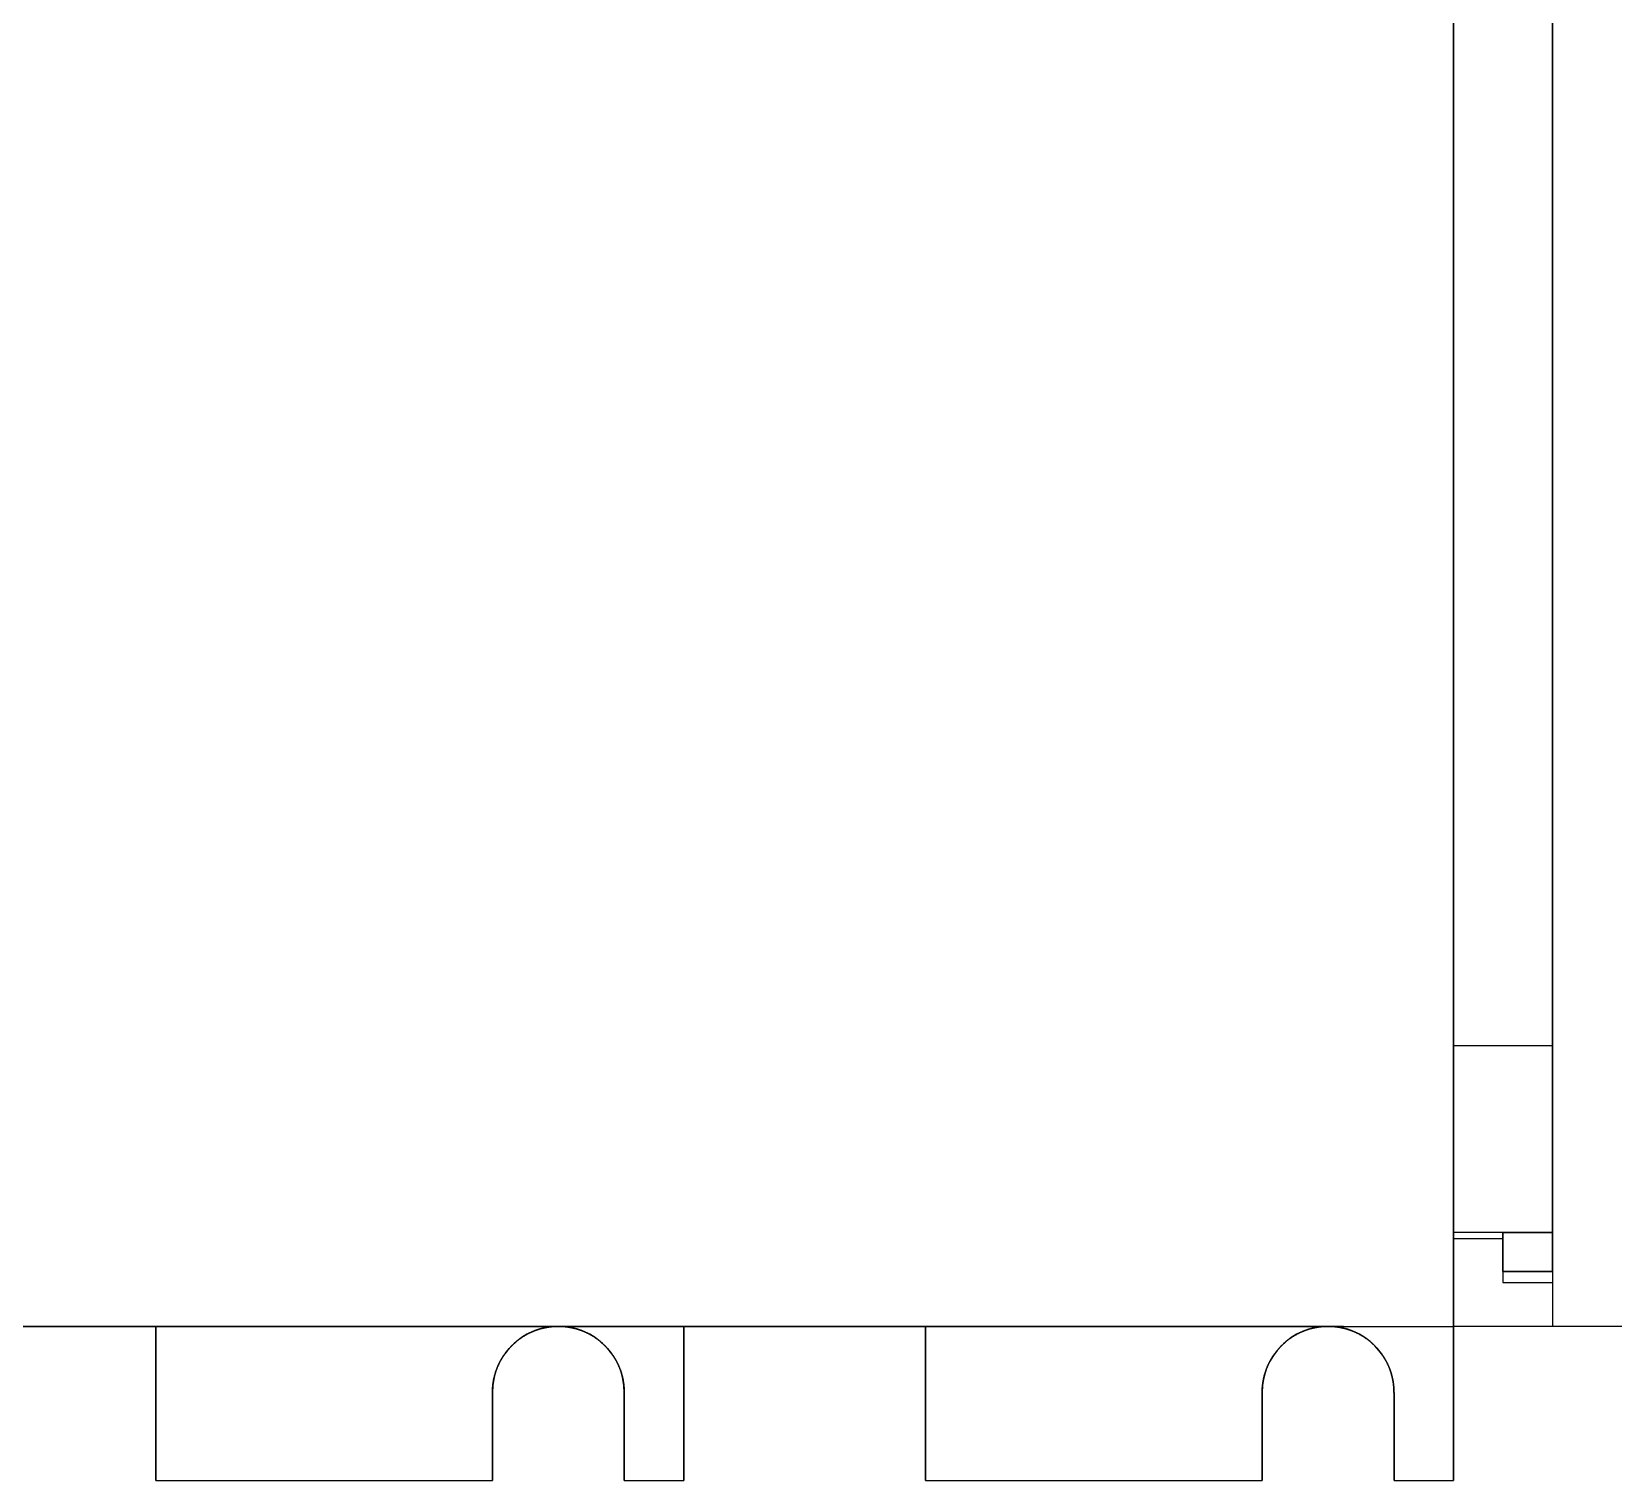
# Paper-space layout 'Sample Network Drawing - A1 Sheet' of a CAD drawing. Extents: x 49 to 806, y 22 to 564.
# Drawn here: x 715.3 to 722.49, y 218.72 to 225.31 of the extents above; entities that cross this region are included whole.
import ezdxf

# ---------------------------------------------------------------- set-up
doc = ezdxf.new("R2010")
doc.units = 0
doc.layers.add('N-EQPM', color=4, linetype='Continuous', lineweight=25)

psp = doc.layouts.new('Sample Network Drawing - A1 Sheet')

# ---------------------------------------------------------------- linework, layer by layer
at = {"layer": 'N-EQPM'}
for p, q in [((721.765, 219.422), (721.765, 231.222)), ((721.765, 219.422), (721.765, 231.222)), ((722.215, 231.222), (722.215, 219.422)), ((721.765, 229.297), (721.765, 220.697)), ((721.765, 229.297), (721.765, 220.697)), ((722.215, 220.697), (722.215, 229.297)), ((722.215, 220.697), (722.215, 229.297)), ((722.215, 226.897), (722.215, 223.397)), ((722.215, 223.397), (722.215, 223.397)), ((722.215, 223.397), (722.215, 219.672)), ((722.215, 220.697), (721.765, 220.697)), ((722.215, 220.697), (721.765, 220.697)), ((721.765, 220.697), (721.765, 219.849)), ((721.765, 220.697), (721.765, 220.697)), ((722.215, 220.697), (721.765, 220.697)), ((722.215, 220.697), (721.765, 220.697)), ((721.765, 220.697), (721.765, 220.697)), ((721.765, 220.697), (721.765, 219.849)), ((722.215, 220.697), (722.215, 220.697)), ((722.215, 219.849), (722.215, 220.697)), ((722.215, 219.849), (722.215, 220.697)), ((722.215, 220.697), (722.215, 220.697)), ((721.99, 219.849), (721.765, 219.849)), ((721.99, 219.849), (721.765, 219.849)), ((721.765, 219.849), (721.765, 219.849)), ((721.99, 219.849), (721.765, 219.849)), ((721.765, 219.849), (721.765, 219.849)), ((721.765, 219.849), (721.765, 218.722)), ((721.765, 219.822), (721.99, 219.822)), ((721.765, 219.822), (721.765, 219.822)), ((721.765, 219.822), (721.99, 219.822)), ((721.765, 219.422), (721.765, 219.822)), ((721.765, 219.822), (721.765, 219.822)), ((721.765, 219.422), (721.765, 219.822)), ((721.99, 219.849), (721.99, 219.847)), ((722.215, 219.849), (721.99, 219.849)), ((722.215, 219.849), (721.99, 219.849)), ((721.99, 219.849), (721.99, 219.849)), ((721.99, 219.672), (721.99, 219.849)), ((721.99, 219.849), (721.99, 219.847)), ((721.99, 219.849), (721.99, 219.849)), ((721.99, 219.847), (721.99, 219.672)), ((722.215, 219.847), (721.99, 219.847)), ((722.215, 219.847), (721.99, 219.847)), ((721.99, 219.847), (721.99, 219.672)), ((721.99, 219.822), (721.99, 219.622)), ((721.99, 219.822), (721.99, 219.822)), ((721.99, 219.822), (721.99, 219.622)), ((721.99, 219.822), (721.99, 219.822)), ((722.215, 219.847), (722.215, 219.849)), ((722.215, 219.847), (722.215, 219.849)), ((722.215, 219.672), (722.215, 219.847)), ((722.215, 219.672), (722.215, 219.847)), ((721.99, 219.672), (722.215, 219.672)), ((721.99, 219.672), (722.215, 219.672)), ((721.99, 219.672), (721.99, 219.672)), ((722.215, 219.672), (721.99, 219.672)), ((721.99, 219.672), (721.99, 219.672)), ((722.215, 219.672), (722.215, 219.672)), ((722.215, 219.672), (722.215, 219.672)), ((721.99, 219.622), (722.215, 219.622)), ((721.99, 219.622), (721.99, 219.622)), ((721.99, 219.622), (722.215, 219.622)), ((721.99, 219.622), (721.99, 219.622)), ((722.215, 219.622), (722.215, 219.622)), ((715.865, 219.422), (714.765, 219.422)), ((715.215, 219.422), (721.765, 219.422)), ((715.215, 219.422), (721.765, 219.422)), ((721.265, 219.422), (715.365, 219.422)), ((715.365, 219.422), (721.265, 219.422)), ((715.365, 219.422), (715.365, 219.422)), ((715.865, 219.422), (717.695, 219.422)), ((715.865, 218.722), (715.865, 219.422)), ((715.865, 219.422), (717.695, 219.422)), ((715.865, 219.422), (715.865, 219.422)), ((715.865, 218.722), (715.865, 219.422)), ((715.865, 219.422), (715.865, 219.422)), ((715.865, 219.422), (715.865, 218.722)), ((717.695, 219.422), (718.265, 219.422)), ((717.695, 219.422), (718.265, 219.422)), ((718.265, 219.422), (718.265, 218.722)), ((718.265, 219.422), (718.265, 219.422)), ((718.265, 218.722), (718.265, 219.422)), ((718.265, 219.422), (718.265, 219.422)), ((719.365, 219.422), (718.265, 219.422)), ((718.265, 218.722), (718.265, 219.422)), ((719.365, 219.422), (721.195, 219.422)), ((719.365, 219.422), (719.365, 218.722)), ((719.365, 218.722), (719.365, 219.422)), ((719.365, 219.422), (719.365, 219.422)), ((719.365, 219.422), (719.365, 218.722)), ((719.365, 219.422), (719.365, 219.422)), ((719.365, 219.422), (721.195, 219.422)), ((721.195, 219.422), (721.765, 219.422)), ((721.195, 219.422), (721.765, 219.422)), ((721.265, 219.422), (721.265, 219.422)), ((722.215, 219.422), (721.765, 219.422)), ((721.765, 219.422), (721.765, 219.422)), ((722.865, 219.422), (721.765, 219.422)), ((721.765, 219.422), (721.765, 219.422)), ((721.765, 219.422), (721.765, 219.422)), ((721.765, 218.722), (721.765, 219.422)), ((721.765, 219.422), (721.765, 219.422)), ((721.765, 218.722), (721.765, 219.422)), ((725.265, 219.422), (722.215, 219.422)), ((722.215, 219.422), (722.215, 219.422)), ((725.265, 219.422), (722.215, 219.422)), ((717.395, 218.722), (717.395, 219.122)), ((717.395, 219.122), (717.395, 218.722)), ((717.395, 218.722), (717.395, 219.122)), ((717.395, 219.122), (717.395, 219.122)), ((717.995, 219.122), (717.995, 218.722)), ((717.995, 219.122), (717.995, 218.722)), ((717.995, 218.722), (717.995, 219.122)), ((717.995, 219.122), (717.995, 219.122)), ((720.895, 218.722), (720.895, 219.122)), ((720.895, 219.122), (720.895, 218.722)), ((720.895, 218.722), (720.895, 219.122)), ((720.895, 219.122), (720.895, 219.122)), ((721.495, 219.122), (721.495, 218.722)), ((721.495, 219.122), (721.495, 218.722)), ((721.495, 218.722), (721.495, 219.122)), ((721.495, 219.122), (721.495, 219.122)), ((715.865, 218.722), (717.395, 218.722)), ((715.865, 218.722), (715.865, 218.722)), ((715.865, 218.722), (717.395, 218.722)), ((715.865, 218.722), (717.395, 218.722)), ((715.865, 218.722), (715.865, 218.722)), ((717.395, 218.722), (717.395, 218.722)), ((717.395, 218.722), (717.395, 218.722)), ((717.995, 218.722), (717.995, 218.722)), ((717.995, 218.722), (718.265, 218.722)), ((717.995, 218.722), (718.265, 218.722)), ((717.995, 218.722), (718.265, 218.722)), ((717.995, 218.722), (717.995, 218.722)), ((718.265, 218.722), (718.265, 218.722)), ((718.265, 218.722), (718.265, 218.722)), ((719.365, 218.722), (720.895, 218.722)), ((719.365, 218.722), (719.365, 218.722)), ((719.365, 218.722), (720.895, 218.722)), ((719.365, 218.722), (720.895, 218.722)), ((719.365, 218.722), (719.365, 218.722)), ((720.895, 218.722), (720.895, 218.722)), ((720.895, 218.722), (720.895, 218.722)), ((721.495, 218.722), (721.765, 218.722)), ((721.495, 218.722), (721.495, 218.722)), ((721.495, 218.722), (721.765, 218.722)), ((721.495, 218.722), (721.765, 218.722)), ((721.495, 218.722), (721.495, 218.722)), ((721.765, 218.722), (721.765, 218.722)), ((721.765, 218.722), (721.765, 218.722))]:
    psp.add_line(p, q, dxfattribs=at)
at = {"layer": 'N-EQPM', "flags": 128}
for points in [[(717.3953, 219.122), (717.3953, 219.1245), (717.3953, 219.1269), (717.3954, 219.1293), (717.3955, 219.1317), (717.3956, 219.1341), (717.3957, 219.1365), (717.3958, 219.1389), (717.3959, 219.1414), (717.3961, 219.1438), (717.3963, 219.1462), (717.3965, 219.1486), (717.3967, 219.151), (717.397, 219.1534), (717.3972, 219.1558), (717.3975, 219.1582), (717.3978, 219.1606), (717.3981, 219.163), (717.3985, 219.1654), (717.3988, 219.1678), (717.3992, 219.1702), (717.3996, 219.1725), (717.4, 219.1749), (717.4005, 219.1773), (717.4009, 219.1797), (717.4014, 219.182), (717.4019, 219.1844), (717.4024, 219.1868), (717.4029, 219.1891), (717.4035, 219.1915), (717.404, 219.1938), (717.4046, 219.1962), (717.4052, 219.1985), (717.4059, 219.2008), (717.4065, 219.2032), (717.4072, 219.2055), (717.4078, 219.2078), (717.4085, 219.2101), (717.4092, 219.2124), (717.41, 219.2147), (717.4108, 219.217), (717.4115, 219.2193), (717.4123, 219.2216), (717.4131, 219.2239), (717.4139, 219.2261), (717.4148, 219.2284), (717.4157, 219.2307), (717.4165, 219.2329), (717.4175, 219.2352), (717.4184, 219.2374), (717.4193, 219.2396), (717.4203, 219.2419), (717.4212, 219.244), (717.4222, 219.2462), (717.4232, 219.2484), (717.4243, 219.2506), (717.4253, 219.2528), (717.4264, 219.255), (717.4274, 219.2571), (717.4285, 219.2593), (717.4297, 219.2614), (717.4308, 219.2636), (717.4319, 219.2657), (717.4331, 219.2678), (717.4343, 219.2699), (717.4355, 219.272), (717.4367, 219.2741), (717.4379, 219.2762), (717.4392, 219.2783), (717.4404, 219.2803), (717.4417, 219.2824), (717.443, 219.2844), (717.4443, 219.2864), (717.4457, 219.2884), (717.447, 219.2904), (717.4484, 219.2924), (717.4498, 219.2944), (717.4511, 219.2964), (717.4526, 219.2984), (717.454, 219.3003), (717.4554, 219.3023), (717.4569, 219.3042), (717.4584, 219.3061), (717.4598, 219.308), (717.4613, 219.3099), (717.4629, 219.3118), (717.4644, 219.3136), (717.466, 219.3155), (717.4675, 219.3173), (717.4691, 219.3191), (717.4707, 219.321), (717.4723, 219.3228), (717.4739, 219.3246), (717.4756, 219.3263), (717.4772, 219.3281), (717.4789, 219.3298), (717.4806, 219.3316), (717.4823, 219.3333), (717.4839, 219.335), (717.4857, 219.3367), (717.4874, 219.3384), (717.4891, 219.34), (717.4909, 219.3417), (717.4927, 219.3433), (717.4945, 219.345), (717.4963, 219.3466), (717.4981, 219.3482), (717.4999, 219.3497), (717.5018, 219.3513), (717.5036, 219.3529), (717.5055, 219.3544), (717.5074, 219.3559), (717.5092, 219.3574), (717.5111, 219.3589), (717.5131, 219.3604), (717.515, 219.3619), (717.5169, 219.3633), (717.5189, 219.3647), (717.5208, 219.3661), (717.5228, 219.3675), (717.5248, 219.3689), (717.5268, 219.3703), (717.5288, 219.3716), (717.5308, 219.373), (717.5328, 219.3743), (717.5348, 219.3756), (717.5369, 219.3769), (717.5389, 219.3781), (717.541, 219.3794), (717.5431, 219.3806), (717.5452, 219.3818), (717.5472, 219.383), (717.5494, 219.3842), (717.5515, 219.3854), (717.5536, 219.3865), (717.5557, 219.3877), (717.5579, 219.3888), (717.56, 219.3899), (717.5622, 219.3909), (717.5643, 219.392), (717.5665, 219.3931), (717.5687, 219.3941), (717.5709, 219.3951), (717.5731, 219.3961), (717.5753, 219.3971), (717.5775, 219.398), (717.5798, 219.3989), (717.582, 219.3999), (717.5842, 219.4008), (717.5865, 219.4017), (717.5887, 219.4025), (717.591, 219.4034), (717.5933, 219.4042), (717.5955, 219.405), (717.5978, 219.4058), (717.6001, 219.4066), (717.6024, 219.4073), (717.6047, 219.4081), (717.607, 219.4088), (717.6093, 219.4095), (717.6116, 219.4102), (717.6139, 219.4108), (717.6163, 219.4115), (717.6186, 219.4121), (717.6209, 219.4127), (717.6233, 219.4133), (717.6256, 219.4139), (717.628, 219.4144), (717.6303, 219.415), (717.6327, 219.4155), (717.6351, 219.416), (717.6374, 219.4164), (717.6398, 219.4169), (717.6422, 219.4173), (717.6445, 219.4177), (717.6469, 219.4181), (717.6493, 219.4185), (717.6517, 219.4189), (717.6541, 219.4192), (717.6565, 219.4195), (717.6589, 219.4198), (717.6613, 219.4201), (717.6637, 219.4204), (717.6661, 219.4206), (717.6685, 219.4209), (717.6709, 219.421), (717.6733, 219.4212), (717.6757, 219.4214), (717.6781, 219.4215), (717.6805, 219.4217), (717.6829, 219.4218), (717.6854, 219.4219), (717.6878, 219.4219), (717.6902, 219.422), (717.6926, 219.422), (717.695, 219.422), (717.6974, 219.422), (717.6998, 219.422), (717.7022, 219.4219), (717.7046, 219.4219), (717.7071, 219.4218), (717.7095, 219.4217), (717.7119, 219.4215), (717.7143, 219.4214), (717.7167, 219.4212), (717.7191, 219.421), (717.7215, 219.4209), (717.7239, 219.4206), (717.7263, 219.4204), (717.7287, 219.4201), (717.7311, 219.4198), (717.7335, 219.4195), (717.7359, 219.4192), (717.7383, 219.4189), (717.7407, 219.4185), (717.7431, 219.4181), (717.7455, 219.4177), (717.7478, 219.4173), (717.7502, 219.4169), (717.7526, 219.4164), (717.7549, 219.416), (717.7573, 219.4155), (717.7597, 219.415), (717.762, 219.4144), (717.7644, 219.4139), (717.7667, 219.4133), (717.7691, 219.4127), (717.7714, 219.4121), (717.7737, 219.4115), (717.7761, 219.4108), (717.7784, 219.4102), (717.7807, 219.4095), (717.783, 219.4088), (717.7853, 219.4081), (717.7876, 219.4073), (717.7899, 219.4066), (717.7922, 219.4058), (717.7945, 219.405), (717.7967, 219.4042), (717.799, 219.4034), (717.8013, 219.4025), (717.8035, 219.4017), (717.8057, 219.4008), (717.808, 219.3999), (717.8102, 219.3989), (717.8124, 219.398), (717.8147, 219.3971), (717.8169, 219.3961), (717.8191, 219.3951), (717.8213, 219.3941), (717.8235, 219.3931), (717.8257, 219.392), (717.8278, 219.3909), (717.83, 219.3899), (717.8321, 219.3888), (717.8343, 219.3877), (717.8364, 219.3865), (717.8385, 219.3854), (717.8406, 219.3842), (717.8428, 219.383), (717.8448, 219.3818), (717.8469, 219.3806), (717.849, 219.3794), (717.8511, 219.3781), (717.8531, 219.3769), (717.8552, 219.3756), (717.8572, 219.3743), (717.8592, 219.373), (717.8612, 219.3716), (717.8632, 219.3703), (717.8652, 219.3689), (717.8672, 219.3675), (717.8692, 219.3661), (717.8711, 219.3647), (717.8731, 219.3633), (717.875, 219.3619), (717.8769, 219.3604), (717.8789, 219.3589), (717.8808, 219.3574), (717.8826, 219.3559), (717.8845, 219.3544), (717.8864, 219.3529), (717.8882, 219.3513), (717.8901, 219.3497), (717.8919, 219.3482), (717.8937, 219.3466), (717.8955, 219.345), (717.8973, 219.3433), (717.8991, 219.3417), (717.9009, 219.34), (717.9026, 219.3384), (717.9043, 219.3367), (717.906, 219.335), (717.9077, 219.3333), (717.9094, 219.3316), (717.9111, 219.3298), (717.9128, 219.3281), (717.9144, 219.3263), (717.9161, 219.3246), (717.9177, 219.3228), (717.9193, 219.321), (717.9209, 219.3191), (717.9225, 219.3173), (717.924, 219.3155), (717.9256, 219.3136), (717.9271, 219.3118), (717.9287, 219.3099), (717.9302, 219.308), (717.9316, 219.3061), (717.9331, 219.3042), (717.9346, 219.3023), (717.936, 219.3003), (717.9374, 219.2984), (717.9389, 219.2964), (717.9402, 219.2944), (717.9416, 219.2924), (717.943, 219.2904), (717.9443, 219.2884), (717.9457, 219.2864), (717.947, 219.2844), (717.9483, 219.2824), (717.9496, 219.2803), (717.9508, 219.2783), (717.9521, 219.2762), (717.9533, 219.2741), (717.9545, 219.272), (717.9557, 219.2699), (717.9569, 219.2678), (717.9581, 219.2657), (717.9592, 219.2636), (717.9603, 219.2614), (717.9615, 219.2593), (717.9626, 219.2571), (717.9636, 219.255), (717.9647, 219.2528), (717.9657, 219.2506), (717.9668, 219.2484), (717.9678, 219.2462), (717.9688, 219.244), (717.9697, 219.2419), (717.9707, 219.2396), (717.9716, 219.2374), (717.9725, 219.2352), (717.9735, 219.2329), (717.9743, 219.2307), (717.9752, 219.2284), (717.976, 219.2261), (717.9769, 219.2239), (717.9777, 219.2216), (717.9785, 219.2193), (717.9792, 219.217), (717.98, 219.2147), (717.9807, 219.2124), (717.9815, 219.2101), (717.9822, 219.2078), (717.9828, 219.2055), (717.9835, 219.2032), (717.9841, 219.2008), (717.9848, 219.1985), (717.9854, 219.1962), (717.986, 219.1938), (717.9865, 219.1915), (717.9871, 219.1891), (717.9876, 219.1868), (717.9881, 219.1844), (717.9886, 219.182), (717.9891, 219.1797), (717.9895, 219.1773), (717.99, 219.1749), (717.9904, 219.1725), (717.9908, 219.1702), (717.9912, 219.1678), (717.9915, 219.1654), (717.9919, 219.163), (717.9922, 219.1606), (717.9925, 219.1582), (717.9928, 219.1558), (717.993, 219.1534), (717.9933, 219.151), (717.9935, 219.1486), (717.9937, 219.1462), (717.9939, 219.1438), (717.9941, 219.1414), (717.9942, 219.1389), (717.9943, 219.1365), (717.9944, 219.1341), (717.9945, 219.1317), (717.9946, 219.1293), (717.9946, 219.1269), (717.9947, 219.1245), (717.9947, 219.122), (717.9947, 219.1245), (717.9946, 219.1269), (717.9946, 219.1293), (717.9945, 219.1317), (717.9944, 219.1341), (717.9943, 219.1365), (717.9942, 219.1389), (717.9941, 219.1414), (717.9939, 219.1438), (717.9937, 219.1462), (717.9935, 219.1486), (717.9933, 219.151), (717.993, 219.1534), (717.9928, 219.1558), (717.9925, 219.1582), (717.9922, 219.1606), (717.9919, 219.163), (717.9915, 219.1654), (717.9912, 219.1678), (717.9908, 219.1702), (717.9904, 219.1725), (717.99, 219.1749), (717.9895, 219.1773), (717.9891, 219.1797), (717.9886, 219.182), (717.9881, 219.1844), (717.9876, 219.1868), (717.9871, 219.1891), (717.9865, 219.1915), (717.986, 219.1938), (717.9854, 219.1962), (717.9848, 219.1985), (717.9841, 219.2008), (717.9835, 219.2032), (717.9828, 219.2055), (717.9822, 219.2078), (717.9815, 219.2101), (717.9807, 219.2124), (717.98, 219.2147), (717.9792, 219.217), (717.9785, 219.2193), (717.9777, 219.2216), (717.9769, 219.2239), (717.976, 219.2261), (717.9752, 219.2284), (717.9743, 219.2307), (717.9735, 219.2329), (717.9725, 219.2352), (717.9716, 219.2374), (717.9707, 219.2396), (717.9697, 219.2419), (717.9688, 219.244), (717.9678, 219.2462), (717.9668, 219.2484), (717.9657, 219.2506), (717.9647, 219.2528), (717.9636, 219.255), (717.9626, 219.2571), (717.9615, 219.2593), (717.9603, 219.2614), (717.9592, 219.2636), (717.9581, 219.2657), (717.9569, 219.2678), (717.9557, 219.2699), (717.9545, 219.272), (717.9533, 219.2741), (717.9521, 219.2762), (717.9508, 219.2783), (717.9496, 219.2803), (717.9483, 219.2824), (717.947, 219.2844), (717.9457, 219.2864), (717.9443, 219.2884), (717.943, 219.2904), (717.9416, 219.2924), (717.9402, 219.2944), (717.9389, 219.2964), (717.9374, 219.2984), (717.936, 219.3003), (717.9346, 219.3023), (717.9331, 219.3042), (717.9316, 219.3061), (717.9302, 219.308), (717.9287, 219.3099), (717.9271, 219.3118), (717.9256, 219.3136), (717.924, 219.3155), (717.9225, 219.3173), (717.9209, 219.3191), (717.9193, 219.321), (717.9177, 219.3228), (717.9161, 219.3246), (717.9144, 219.3263), (717.9128, 219.3281), (717.9111, 219.3298), (717.9094, 219.3316), (717.9077, 219.3333), (717.906, 219.335), (717.9043, 219.3367), (717.9026, 219.3384), (717.9009, 219.34), (717.8991, 219.3417), (717.8973, 219.3433), (717.8955, 219.345), (717.8937, 219.3466), (717.8919, 219.3482), (717.8901, 219.3497), (717.8882, 219.3513), (717.8864, 219.3529), (717.8845, 219.3544), (717.8826, 219.3559), (717.8808, 219.3574), (717.8789, 219.3589), (717.8769, 219.3604), (717.875, 219.3619), (717.8731, 219.3633), (717.8711, 219.3647), (717.8692, 219.3661), (717.8672, 219.3675), (717.8652, 219.3689), (717.8632, 219.3703), (717.8612, 219.3716), (717.8592, 219.373), (717.8572, 219.3743), (717.8552, 219.3756), (717.8531, 219.3769), (717.8511, 219.3781), (717.849, 219.3794), (717.8469, 219.3806), (717.8448, 219.3818), (717.8428, 219.383), (717.8406, 219.3842), (717.8385, 219.3854), (717.8364, 219.3865), (717.8343, 219.3877), (717.8321, 219.3888), (717.83, 219.3899), (717.8278, 219.3909), (717.8257, 219.392), (717.8235, 219.3931), (717.8213, 219.3941), (717.8191, 219.3951), (717.8169, 219.3961), (717.8147, 219.3971), (717.8124, 219.398), (717.8102, 219.3989), (717.808, 219.3999), (717.8057, 219.4008), (717.8035, 219.4017), (717.8013, 219.4025), (717.799, 219.4034), (717.7967, 219.4042), (717.7945, 219.405), (717.7922, 219.4058), (717.7899, 219.4066), (717.7876, 219.4073), (717.7853, 219.4081), (717.783, 219.4088), (717.7807, 219.4095), (717.7784, 219.4102), (717.7761, 219.4108), (717.7737, 219.4115), (717.7714, 219.4121), (717.7691, 219.4127), (717.7667, 219.4133), (717.7644, 219.4139), (717.762, 219.4144), (717.7597, 219.415), (717.7573, 219.4155), (717.7549, 219.416), (717.7526, 219.4164), (717.7502, 219.4169), (717.7478, 219.4173), (717.7455, 219.4177), (717.7431, 219.4181), (717.7407, 219.4185), (717.7383, 219.4189), (717.7359, 219.4192), (717.7335, 219.4195), (717.7311, 219.4198), (717.7287, 219.4201), (717.7263, 219.4204), (717.7239, 219.4206), (717.7215, 219.4209), (717.7191, 219.421), (717.7167, 219.4212), (717.7143, 219.4214), (717.7119, 219.4215), (717.7095, 219.4217), (717.7071, 219.4218), (717.7046, 219.4219), (717.7022, 219.4219), (717.6998, 219.422), (717.6974, 219.422), (717.695, 219.422), (717.6926, 219.422), (717.6902, 219.422), (717.6878, 219.4219), (717.6854, 219.4219), (717.6829, 219.4218), (717.6805, 219.4217), (717.6781, 219.4215), (717.6757, 219.4214), (717.6733, 219.4212), (717.6709, 219.421), (717.6685, 219.4209), (717.6661, 219.4206), (717.6637, 219.4204), (717.6613, 219.4201), (717.6589, 219.4198), (717.6565, 219.4195), (717.6541, 219.4192), (717.6517, 219.4189), (717.6493, 219.4185), (717.6469, 219.4181), (717.6445, 219.4177), (717.6422, 219.4173), (717.6398, 219.4169), (717.6374, 219.4164), (717.6351, 219.416), (717.6327, 219.4155), (717.6303, 219.415), (717.628, 219.4144), (717.6256, 219.4139), (717.6233, 219.4133), (717.6209, 219.4127), (717.6186, 219.4121), (717.6163, 219.4115), (717.6139, 219.4108), (717.6116, 219.4102), (717.6093, 219.4095), (717.607, 219.4088), (717.6047, 219.4081), (717.6024, 219.4073), (717.6001, 219.4066), (717.5978, 219.4058), (717.5955, 219.405), (717.5933, 219.4042), (717.591, 219.4034), (717.5887, 219.4025), (717.5865, 219.4017), (717.5842, 219.4008), (717.582, 219.3999), (717.5798, 219.3989), (717.5775, 219.398), (717.5753, 219.3971), (717.5731, 219.3961), (717.5709, 219.3951), (717.5687, 219.3941), (717.5665, 219.3931), (717.5643, 219.392), (717.5622, 219.3909), (717.56, 219.3899), (717.5579, 219.3888), (717.5557, 219.3877), (717.5536, 219.3865), (717.5515, 219.3854), (717.5494, 219.3842), (717.5472, 219.383), (717.5452, 219.3818), (717.5431, 219.3806), (717.541, 219.3794), (717.5389, 219.3781), (717.5369, 219.3769), (717.5348, 219.3756), (717.5328, 219.3743), (717.5308, 219.373), (717.5288, 219.3716), (717.5268, 219.3703), (717.5248, 219.3689), (717.5228, 219.3675), (717.5208, 219.3661), (717.5189, 219.3647), (717.5169, 219.3633), (717.515, 219.3619), (717.5131, 219.3604), (717.5111, 219.3589), (717.5092, 219.3574), (717.5074, 219.3559), (717.5055, 219.3544), (717.5036, 219.3529), (717.5018, 219.3513), (717.4999, 219.3497), (717.4981, 219.3482), (717.4963, 219.3466), (717.4945, 219.345), (717.4927, 219.3433), (717.4909, 219.3417), (717.4891, 219.34), (717.4874, 219.3384), (717.4857, 219.3367), (717.4839, 219.335), (717.4823, 219.3333), (717.4806, 219.3316), (717.4789, 219.3298), (717.4772, 219.3281), (717.4756, 219.3263), (717.4739, 219.3246), (717.4723, 219.3228), (717.4707, 219.321), (717.4691, 219.3191), (717.4675, 219.3173), (717.466, 219.3155), (717.4644, 219.3136), (717.4629, 219.3118), (717.4613, 219.3099), (717.4598, 219.308), (717.4584, 219.3061), (717.4569, 219.3042), (717.4554, 219.3023), (717.454, 219.3003), (717.4526, 219.2984), (717.4511, 219.2964), (717.4498, 219.2944), (717.4484, 219.2924), (717.447, 219.2904), (717.4457, 219.2884), (717.4443, 219.2864), (717.443, 219.2844), (717.4417, 219.2824), (717.4404, 219.2803), (717.4392, 219.2783), (717.4379, 219.2762), (717.4367, 219.2741), (717.4355, 219.272), (717.4343, 219.2699), (717.4331, 219.2678), (717.4319, 219.2657), (717.4308, 219.2636), (717.4297, 219.2614), (717.4285, 219.2593), (717.4274, 219.2571), (717.4264, 219.255), (717.4253, 219.2528), (717.4243, 219.2506), (717.4232, 219.2484), (717.4222, 219.2462), (717.4212, 219.244), (717.4203, 219.2419), (717.4193, 219.2396), (717.4184, 219.2374), (717.4175, 219.2352), (717.4165, 219.2329), (717.4157, 219.2307), (717.4148, 219.2284), (717.4139, 219.2261), (717.4131, 219.2239), (717.4123, 219.2216), (717.4115, 219.2193), (717.4108, 219.217), (717.41, 219.2147), (717.4092, 219.2124), (717.4085, 219.2101), (717.4078, 219.2078), (717.4072, 219.2055), (717.4065, 219.2032), (717.4059, 219.2008), (717.4052, 219.1985), (717.4046, 219.1962), (717.404, 219.1938), (717.4035, 219.1915), (717.4029, 219.1891), (717.4024, 219.1868), (717.4019, 219.1844), (717.4014, 219.182), (717.4009, 219.1797), (717.4005, 219.1773), (717.4, 219.1749), (717.3996, 219.1725), (717.3992, 219.1702), (717.3988, 219.1678), (717.3985, 219.1654), (717.3981, 219.163), (717.3978, 219.1606), (717.3975, 219.1582), (717.3972, 219.1558), (717.397, 219.1534), (717.3967, 219.151), (717.3965, 219.1486), (717.3963, 219.1462), (717.3961, 219.1438), (717.3959, 219.1414), (717.3958, 219.1389), (717.3957, 219.1365), (717.3956, 219.1341), (717.3955, 219.1317), (717.3954, 219.1293), (717.3953, 219.1269), (717.3953, 219.1245)], [(720.8953, 219.122), (720.8953, 219.1245), (720.8953, 219.1269), (720.8954, 219.1293), (720.8955, 219.1317), (720.8956, 219.1341), (720.8957, 219.1365), (720.8958, 219.1389), (720.8959, 219.1414), (720.8961, 219.1438), (720.8963, 219.1462), (720.8965, 219.1486), (720.8967, 219.151), (720.897, 219.1534), (720.8972, 219.1558), (720.8975, 219.1582), (720.8978, 219.1606), (720.8981, 219.163), (720.8985, 219.1654), (720.8988, 219.1678), (720.8992, 219.1702), (720.8996, 219.1725), (720.9, 219.1749), (720.9005, 219.1773), (720.9009, 219.1797), (720.9014, 219.182), (720.9019, 219.1844), (720.9024, 219.1868), (720.9029, 219.1891), (720.9035, 219.1915), (720.904, 219.1938), (720.9046, 219.1962), (720.9052, 219.1985), (720.9059, 219.2008), (720.9065, 219.2032), (720.9072, 219.2055), (720.9078, 219.2078), (720.9085, 219.2101), (720.9092, 219.2124), (720.91, 219.2147), (720.9108, 219.217), (720.9115, 219.2193), (720.9123, 219.2216), (720.9131, 219.2239), (720.9139, 219.2261), (720.9148, 219.2284), (720.9157, 219.2307), (720.9165, 219.2329), (720.9175, 219.2352), (720.9184, 219.2374), (720.9193, 219.2396), (720.9203, 219.2419), (720.9212, 219.244), (720.9222, 219.2462), (720.9232, 219.2484), (720.9243, 219.2506), (720.9253, 219.2528), (720.9264, 219.255), (720.9274, 219.2571), (720.9285, 219.2593), (720.9297, 219.2614), (720.9308, 219.2636), (720.9319, 219.2657), (720.9331, 219.2678), (720.9343, 219.2699), (720.9355, 219.272), (720.9367, 219.2741), (720.9379, 219.2762), (720.9392, 219.2783), (720.9404, 219.2803), (720.9417, 219.2824), (720.943, 219.2844), (720.9443, 219.2864), (720.9457, 219.2884), (720.947, 219.2904), (720.9484, 219.2924), (720.9498, 219.2944), (720.9511, 219.2964), (720.9526, 219.2984), (720.954, 219.3003), (720.9554, 219.3023), (720.9569, 219.3042), (720.9584, 219.3061), (720.9598, 219.308), (720.9613, 219.3099), (720.9629, 219.3118), (720.9644, 219.3136), (720.966, 219.3155), (720.9675, 219.3173), (720.9691, 219.3191), (720.9707, 219.321), (720.9723, 219.3228), (720.9739, 219.3246), (720.9756, 219.3263), (720.9772, 219.3281), (720.9789, 219.3298), (720.9806, 219.3316), (720.9823, 219.3333), (720.9839, 219.335), (720.9857, 219.3367), (720.9874, 219.3384), (720.9891, 219.34), (720.9909, 219.3417), (720.9927, 219.3433), (720.9945, 219.345), (720.9963, 219.3466), (720.9981, 219.3482), (720.9999, 219.3497), (721.0018, 219.3513), (721.0036, 219.3529), (721.0055, 219.3544), (721.0074, 219.3559), (721.0092, 219.3574), (721.0111, 219.3589), (721.0131, 219.3604), (721.015, 219.3619), (721.0169, 219.3633), (721.0189, 219.3647), (721.0208, 219.3661), (721.0228, 219.3675), (721.0248, 219.3689), (721.0268, 219.3703), (721.0288, 219.3716), (721.0308, 219.373), (721.0328, 219.3743), (721.0348, 219.3756), (721.0369, 219.3769), (721.0389, 219.3781), (721.041, 219.3794), (721.0431, 219.3806), (721.0452, 219.3818), (721.0472, 219.383), (721.0494, 219.3842), (721.0515, 219.3854), (721.0536, 219.3865), (721.0557, 219.3877), (721.0579, 219.3888), (721.06, 219.3899), (721.0622, 219.3909), (721.0643, 219.392), (721.0665, 219.3931), (721.0687, 219.3941), (721.0709, 219.3951), (721.0731, 219.3961), (721.0753, 219.3971), (721.0775, 219.398), (721.0798, 219.3989), (721.082, 219.3999), (721.0842, 219.4008), (721.0865, 219.4017), (721.0887, 219.4025), (721.091, 219.4034), (721.0933, 219.4042), (721.0955, 219.405), (721.0978, 219.4058), (721.1001, 219.4066), (721.1024, 219.4073), (721.1047, 219.4081), (721.107, 219.4088), (721.1093, 219.4095), (721.1116, 219.4102), (721.1139, 219.4108), (721.1163, 219.4115), (721.1186, 219.4121), (721.1209, 219.4127), (721.1233, 219.4133), (721.1256, 219.4139), (721.128, 219.4144), (721.1303, 219.415), (721.1327, 219.4155), (721.1351, 219.416), (721.1374, 219.4164), (721.1398, 219.4169), (721.1422, 219.4173), (721.1445, 219.4177), (721.1469, 219.4181), (721.1493, 219.4185), (721.1517, 219.4189), (721.1541, 219.4192), (721.1565, 219.4195), (721.1589, 219.4198), (721.1613, 219.4201), (721.1637, 219.4204), (721.1661, 219.4206), (721.1685, 219.4209), (721.1709, 219.421), (721.1733, 219.4212), (721.1757, 219.4214), (721.1781, 219.4215), (721.1805, 219.4217), (721.1829, 219.4218), (721.1854, 219.4219), (721.1878, 219.4219), (721.1902, 219.422), (721.1926, 219.422), (721.195, 219.422), (721.1974, 219.422), (721.1998, 219.422), (721.2022, 219.4219), (721.2046, 219.4219), (721.2071, 219.4218), (721.2095, 219.4217), (721.2119, 219.4215), (721.2143, 219.4214), (721.2167, 219.4212), (721.2191, 219.421), (721.2215, 219.4209), (721.2239, 219.4206), (721.2263, 219.4204), (721.2287, 219.4201), (721.2311, 219.4198), (721.2335, 219.4195), (721.2359, 219.4192), (721.2383, 219.4189), (721.2407, 219.4185), (721.2431, 219.4181), (721.2455, 219.4177), (721.2478, 219.4173), (721.2502, 219.4169), (721.2526, 219.4164), (721.2549, 219.416), (721.2573, 219.4155), (721.2597, 219.415), (721.262, 219.4144), (721.2644, 219.4139), (721.2667, 219.4133), (721.2691, 219.4127), (721.2714, 219.4121), (721.2737, 219.4115), (721.2761, 219.4108), (721.2784, 219.4102), (721.2807, 219.4095), (721.283, 219.4088), (721.2853, 219.4081), (721.2876, 219.4073), (721.2899, 219.4066), (721.2922, 219.4058), (721.2945, 219.405), (721.2967, 219.4042), (721.299, 219.4034), (721.3013, 219.4025), (721.3035, 219.4017), (721.3057, 219.4008), (721.308, 219.3999), (721.3102, 219.3989), (721.3124, 219.398), (721.3147, 219.3971), (721.3169, 219.3961), (721.3191, 219.3951), (721.3213, 219.3941), (721.3235, 219.3931), (721.3257, 219.392), (721.3278, 219.3909), (721.33, 219.3899), (721.3321, 219.3888), (721.3343, 219.3877), (721.3364, 219.3865), (721.3385, 219.3854), (721.3406, 219.3842), (721.3428, 219.383), (721.3448, 219.3818), (721.3469, 219.3806), (721.349, 219.3794), (721.3511, 219.3781), (721.3531, 219.3769), (721.3552, 219.3756), (721.3572, 219.3743), (721.3592, 219.373), (721.3612, 219.3716), (721.3632, 219.3703), (721.3652, 219.3689), (721.3672, 219.3675), (721.3692, 219.3661), (721.3711, 219.3647), (721.3731, 219.3633), (721.375, 219.3619), (721.3769, 219.3604), (721.3789, 219.3589), (721.3808, 219.3574), (721.3826, 219.3559), (721.3845, 219.3544), (721.3864, 219.3529), (721.3882, 219.3513), (721.3901, 219.3497), (721.3919, 219.3482), (721.3937, 219.3466), (721.3955, 219.345), (721.3973, 219.3433), (721.3991, 219.3417), (721.4009, 219.34), (721.4026, 219.3384), (721.4043, 219.3367), (721.406, 219.335), (721.4077, 219.3333), (721.4094, 219.3316), (721.4111, 219.3298), (721.4128, 219.3281), (721.4144, 219.3263), (721.4161, 219.3246), (721.4177, 219.3228), (721.4193, 219.321), (721.4209, 219.3191), (721.4225, 219.3173), (721.424, 219.3155), (721.4256, 219.3136), (721.4271, 219.3118), (721.4287, 219.3099), (721.4302, 219.308), (721.4316, 219.3061), (721.4331, 219.3042), (721.4346, 219.3023), (721.436, 219.3003), (721.4374, 219.2984), (721.4389, 219.2964), (721.4402, 219.2944), (721.4416, 219.2924), (721.443, 219.2904), (721.4443, 219.2884), (721.4457, 219.2864), (721.447, 219.2844), (721.4483, 219.2824), (721.4496, 219.2803), (721.4508, 219.2783), (721.4521, 219.2762), (721.4533, 219.2741), (721.4545, 219.272), (721.4557, 219.2699), (721.4569, 219.2678), (721.4581, 219.2657), (721.4592, 219.2636), (721.4603, 219.2614), (721.4615, 219.2593), (721.4626, 219.2571), (721.4636, 219.255), (721.4647, 219.2528), (721.4657, 219.2506), (721.4668, 219.2484), (721.4678, 219.2462), (721.4688, 219.244), (721.4697, 219.2419), (721.4707, 219.2396), (721.4716, 219.2374), (721.4725, 219.2352), (721.4735, 219.2329), (721.4743, 219.2307), (721.4752, 219.2284), (721.476, 219.2261), (721.4769, 219.2239), (721.4777, 219.2216), (721.4785, 219.2193), (721.4792, 219.217), (721.48, 219.2147), (721.4807, 219.2124), (721.4815, 219.2101), (721.4822, 219.2078), (721.4828, 219.2055), (721.4835, 219.2032), (721.4841, 219.2008), (721.4848, 219.1985), (721.4854, 219.1962), (721.486, 219.1938), (721.4865, 219.1915), (721.4871, 219.1891), (721.4876, 219.1868), (721.4881, 219.1844), (721.4886, 219.182), (721.4891, 219.1797), (721.4895, 219.1773), (721.49, 219.1749), (721.4904, 219.1725), (721.4908, 219.1702), (721.4912, 219.1678), (721.4915, 219.1654), (721.4919, 219.163), (721.4922, 219.1606), (721.4925, 219.1582), (721.4928, 219.1558), (721.493, 219.1534), (721.4933, 219.151), (721.4935, 219.1486), (721.4937, 219.1462), (721.4939, 219.1438), (721.4941, 219.1414), (721.4942, 219.1389), (721.4943, 219.1365), (721.4944, 219.1341), (721.4945, 219.1317), (721.4946, 219.1293), (721.4946, 219.1269), (721.4947, 219.1245), (721.4947, 219.122), (721.4947, 219.1245), (721.4946, 219.1269), (721.4946, 219.1293), (721.4945, 219.1317), (721.4944, 219.1341), (721.4943, 219.1365), (721.4942, 219.1389), (721.4941, 219.1414), (721.4939, 219.1438), (721.4937, 219.1462), (721.4935, 219.1486), (721.4933, 219.151), (721.493, 219.1534), (721.4928, 219.1558), (721.4925, 219.1582), (721.4922, 219.1606), (721.4919, 219.163), (721.4915, 219.1654), (721.4912, 219.1678), (721.4908, 219.1702), (721.4904, 219.1725), (721.49, 219.1749), (721.4895, 219.1773), (721.4891, 219.1797), (721.4886, 219.182), (721.4881, 219.1844), (721.4876, 219.1868), (721.4871, 219.1891), (721.4865, 219.1915), (721.486, 219.1938), (721.4854, 219.1962), (721.4848, 219.1985), (721.4841, 219.2008), (721.4835, 219.2032), (721.4828, 219.2055), (721.4822, 219.2078), (721.4815, 219.2101), (721.4807, 219.2124), (721.48, 219.2147), (721.4792, 219.217), (721.4785, 219.2193), (721.4777, 219.2216), (721.4769, 219.2239), (721.476, 219.2261), (721.4752, 219.2284), (721.4743, 219.2307), (721.4735, 219.2329), (721.4725, 219.2352), (721.4716, 219.2374), (721.4707, 219.2396), (721.4697, 219.2419), (721.4688, 219.244), (721.4678, 219.2462), (721.4668, 219.2484), (721.4657, 219.2506), (721.4647, 219.2528), (721.4636, 219.255), (721.4626, 219.2571), (721.4615, 219.2593), (721.4603, 219.2614), (721.4592, 219.2636), (721.4581, 219.2657), (721.4569, 219.2678), (721.4557, 219.2699), (721.4545, 219.272), (721.4533, 219.2741), (721.4521, 219.2762), (721.4508, 219.2783), (721.4496, 219.2803), (721.4483, 219.2824), (721.447, 219.2844), (721.4457, 219.2864), (721.4443, 219.2884), (721.443, 219.2904), (721.4416, 219.2924), (721.4402, 219.2944), (721.4389, 219.2964), (721.4374, 219.2984), (721.436, 219.3003), (721.4346, 219.3023), (721.4331, 219.3042), (721.4316, 219.3061), (721.4302, 219.308), (721.4287, 219.3099), (721.4271, 219.3118), (721.4256, 219.3136), (721.424, 219.3155), (721.4225, 219.3173), (721.4209, 219.3191), (721.4193, 219.321), (721.4177, 219.3228), (721.4161, 219.3246), (721.4144, 219.3263), (721.4128, 219.3281), (721.4111, 219.3298), (721.4094, 219.3316), (721.4077, 219.3333), (721.406, 219.335), (721.4043, 219.3367), (721.4026, 219.3384), (721.4009, 219.34), (721.3991, 219.3417), (721.3973, 219.3433), (721.3955, 219.345), (721.3937, 219.3466), (721.3919, 219.3482), (721.3901, 219.3497), (721.3882, 219.3513), (721.3864, 219.3529), (721.3845, 219.3544), (721.3826, 219.3559), (721.3808, 219.3574), (721.3789, 219.3589), (721.3769, 219.3604), (721.375, 219.3619), (721.3731, 219.3633), (721.3711, 219.3647), (721.3692, 219.3661), (721.3672, 219.3675), (721.3652, 219.3689), (721.3632, 219.3703), (721.3612, 219.3716), (721.3592, 219.373), (721.3572, 219.3743), (721.3552, 219.3756), (721.3531, 219.3769), (721.3511, 219.3781), (721.349, 219.3794), (721.3469, 219.3806), (721.3448, 219.3818), (721.3428, 219.383), (721.3406, 219.3842), (721.3385, 219.3854), (721.3364, 219.3865), (721.3343, 219.3877), (721.3321, 219.3888), (721.33, 219.3899), (721.3278, 219.3909), (721.3257, 219.392), (721.3235, 219.3931), (721.3213, 219.3941), (721.3191, 219.3951), (721.3169, 219.3961), (721.3147, 219.3971), (721.3124, 219.398), (721.3102, 219.3989), (721.308, 219.3999), (721.3057, 219.4008), (721.3035, 219.4017), (721.3013, 219.4025), (721.299, 219.4034), (721.2967, 219.4042), (721.2945, 219.405), (721.2922, 219.4058), (721.2899, 219.4066), (721.2876, 219.4073), (721.2853, 219.4081), (721.283, 219.4088), (721.2807, 219.4095), (721.2784, 219.4102), (721.2761, 219.4108), (721.2737, 219.4115), (721.2714, 219.4121), (721.2691, 219.4127), (721.2667, 219.4133), (721.2644, 219.4139), (721.262, 219.4144), (721.2597, 219.415), (721.2573, 219.4155), (721.2549, 219.416), (721.2526, 219.4164), (721.2502, 219.4169), (721.2478, 219.4173), (721.2455, 219.4177), (721.2431, 219.4181), (721.2407, 219.4185), (721.2383, 219.4189), (721.2359, 219.4192), (721.2335, 219.4195), (721.2311, 219.4198), (721.2287, 219.4201), (721.2263, 219.4204), (721.2239, 219.4206), (721.2215, 219.4209), (721.2191, 219.421), (721.2167, 219.4212), (721.2143, 219.4214), (721.2119, 219.4215), (721.2095, 219.4217), (721.2071, 219.4218), (721.2046, 219.4219), (721.2022, 219.4219), (721.1998, 219.422), (721.1974, 219.422), (721.195, 219.422), (721.1926, 219.422), (721.1902, 219.422), (721.1878, 219.4219), (721.1854, 219.4219), (721.1829, 219.4218), (721.1805, 219.4217), (721.1781, 219.4215), (721.1757, 219.4214), (721.1733, 219.4212), (721.1709, 219.421), (721.1685, 219.4209), (721.1661, 219.4206), (721.1637, 219.4204), (721.1613, 219.4201), (721.1589, 219.4198), (721.1565, 219.4195), (721.1541, 219.4192), (721.1517, 219.4189), (721.1493, 219.4185), (721.1469, 219.4181), (721.1445, 219.4177), (721.1422, 219.4173), (721.1398, 219.4169), (721.1374, 219.4164), (721.1351, 219.416), (721.1327, 219.4155), (721.1303, 219.415), (721.128, 219.4144), (721.1256, 219.4139), (721.1233, 219.4133), (721.1209, 219.4127), (721.1186, 219.4121), (721.1163, 219.4115), (721.1139, 219.4108), (721.1116, 219.4102), (721.1093, 219.4095), (721.107, 219.4088), (721.1047, 219.4081), (721.1024, 219.4073), (721.1001, 219.4066), (721.0978, 219.4058), (721.0955, 219.405), (721.0933, 219.4042), (721.091, 219.4034), (721.0887, 219.4025), (721.0865, 219.4017), (721.0842, 219.4008), (721.082, 219.3999), (721.0798, 219.3989), (721.0775, 219.398), (721.0753, 219.3971), (721.0731, 219.3961), (721.0709, 219.3951), (721.0687, 219.3941), (721.0665, 219.3931), (721.0643, 219.392), (721.0622, 219.3909), (721.06, 219.3899), (721.0579, 219.3888), (721.0557, 219.3877), (721.0536, 219.3865), (721.0515, 219.3854), (721.0494, 219.3842), (721.0472, 219.383), (721.0452, 219.3818), (721.0431, 219.3806), (721.041, 219.3794), (721.0389, 219.3781), (721.0369, 219.3769), (721.0348, 219.3756), (721.0328, 219.3743), (721.0308, 219.373), (721.0288, 219.3716), (721.0268, 219.3703), (721.0248, 219.3689), (721.0228, 219.3675), (721.0208, 219.3661), (721.0189, 219.3647), (721.0169, 219.3633), (721.015, 219.3619), (721.0131, 219.3604), (721.0111, 219.3589), (721.0092, 219.3574), (721.0074, 219.3559), (721.0055, 219.3544), (721.0036, 219.3529), (721.0018, 219.3513), (720.9999, 219.3497), (720.9981, 219.3482), (720.9963, 219.3466), (720.9945, 219.345), (720.9927, 219.3433), (720.9909, 219.3417), (720.9891, 219.34), (720.9874, 219.3384), (720.9857, 219.3367), (720.9839, 219.335), (720.9823, 219.3333), (720.9806, 219.3316), (720.9789, 219.3298), (720.9772, 219.3281), (720.9756, 219.3263), (720.9739, 219.3246), (720.9723, 219.3228), (720.9707, 219.321), (720.9691, 219.3191), (720.9675, 219.3173), (720.966, 219.3155), (720.9644, 219.3136), (720.9629, 219.3118), (720.9613, 219.3099), (720.9598, 219.308), (720.9584, 219.3061), (720.9569, 219.3042), (720.9554, 219.3023), (720.954, 219.3003), (720.9526, 219.2984), (720.9511, 219.2964), (720.9498, 219.2944), (720.9484, 219.2924), (720.947, 219.2904), (720.9457, 219.2884), (720.9443, 219.2864), (720.943, 219.2844), (720.9417, 219.2824), (720.9404, 219.2803), (720.9392, 219.2783), (720.9379, 219.2762), (720.9367, 219.2741), (720.9355, 219.272), (720.9343, 219.2699), (720.9331, 219.2678), (720.9319, 219.2657), (720.9308, 219.2636), (720.9297, 219.2614), (720.9285, 219.2593), (720.9274, 219.2571), (720.9264, 219.255), (720.9253, 219.2528), (720.9243, 219.2506), (720.9232, 219.2484), (720.9222, 219.2462), (720.9212, 219.244), (720.9203, 219.2419), (720.9193, 219.2396), (720.9184, 219.2374), (720.9175, 219.2352), (720.9165, 219.2329), (720.9157, 219.2307), (720.9148, 219.2284), (720.9139, 219.2261), (720.9131, 219.2239), (720.9123, 219.2216), (720.9115, 219.2193), (720.9108, 219.217), (720.91, 219.2147), (720.9092, 219.2124), (720.9085, 219.2101), (720.9078, 219.2078), (720.9072, 219.2055), (720.9065, 219.2032), (720.9059, 219.2008), (720.9052, 219.1985), (720.9046, 219.1962), (720.904, 219.1938), (720.9035, 219.1915), (720.9029, 219.1891), (720.9024, 219.1868), (720.9019, 219.1844), (720.9014, 219.182), (720.9009, 219.1797), (720.9005, 219.1773), (720.9, 219.1749), (720.8996, 219.1725), (720.8992, 219.1702), (720.8988, 219.1678), (720.8985, 219.1654), (720.8981, 219.163), (720.8978, 219.1606), (720.8975, 219.1582), (720.8972, 219.1558), (720.897, 219.1534), (720.8967, 219.151), (720.8965, 219.1486), (720.8963, 219.1462), (720.8961, 219.1438), (720.8959, 219.1414), (720.8958, 219.1389), (720.8957, 219.1365), (720.8956, 219.1341), (720.8955, 219.1317), (720.8954, 219.1293), (720.8953, 219.1269), (720.8953, 219.1245)]]:
    psp.add_lwpolyline(points, close=True, dxfattribs=at)
at = {"layer": 'N-EQPM'}
for centre, start, end in [((717.695, 219.122), 90, 180), ((717.695, 219.122), 0, 90), ((721.195, 219.122), 90, 180), ((721.195, 219.122), 0, 90)]:
    psp.add_arc(centre, 0.3, start, end, dxfattribs=at)

doc.saveas('drawing.dxf')
